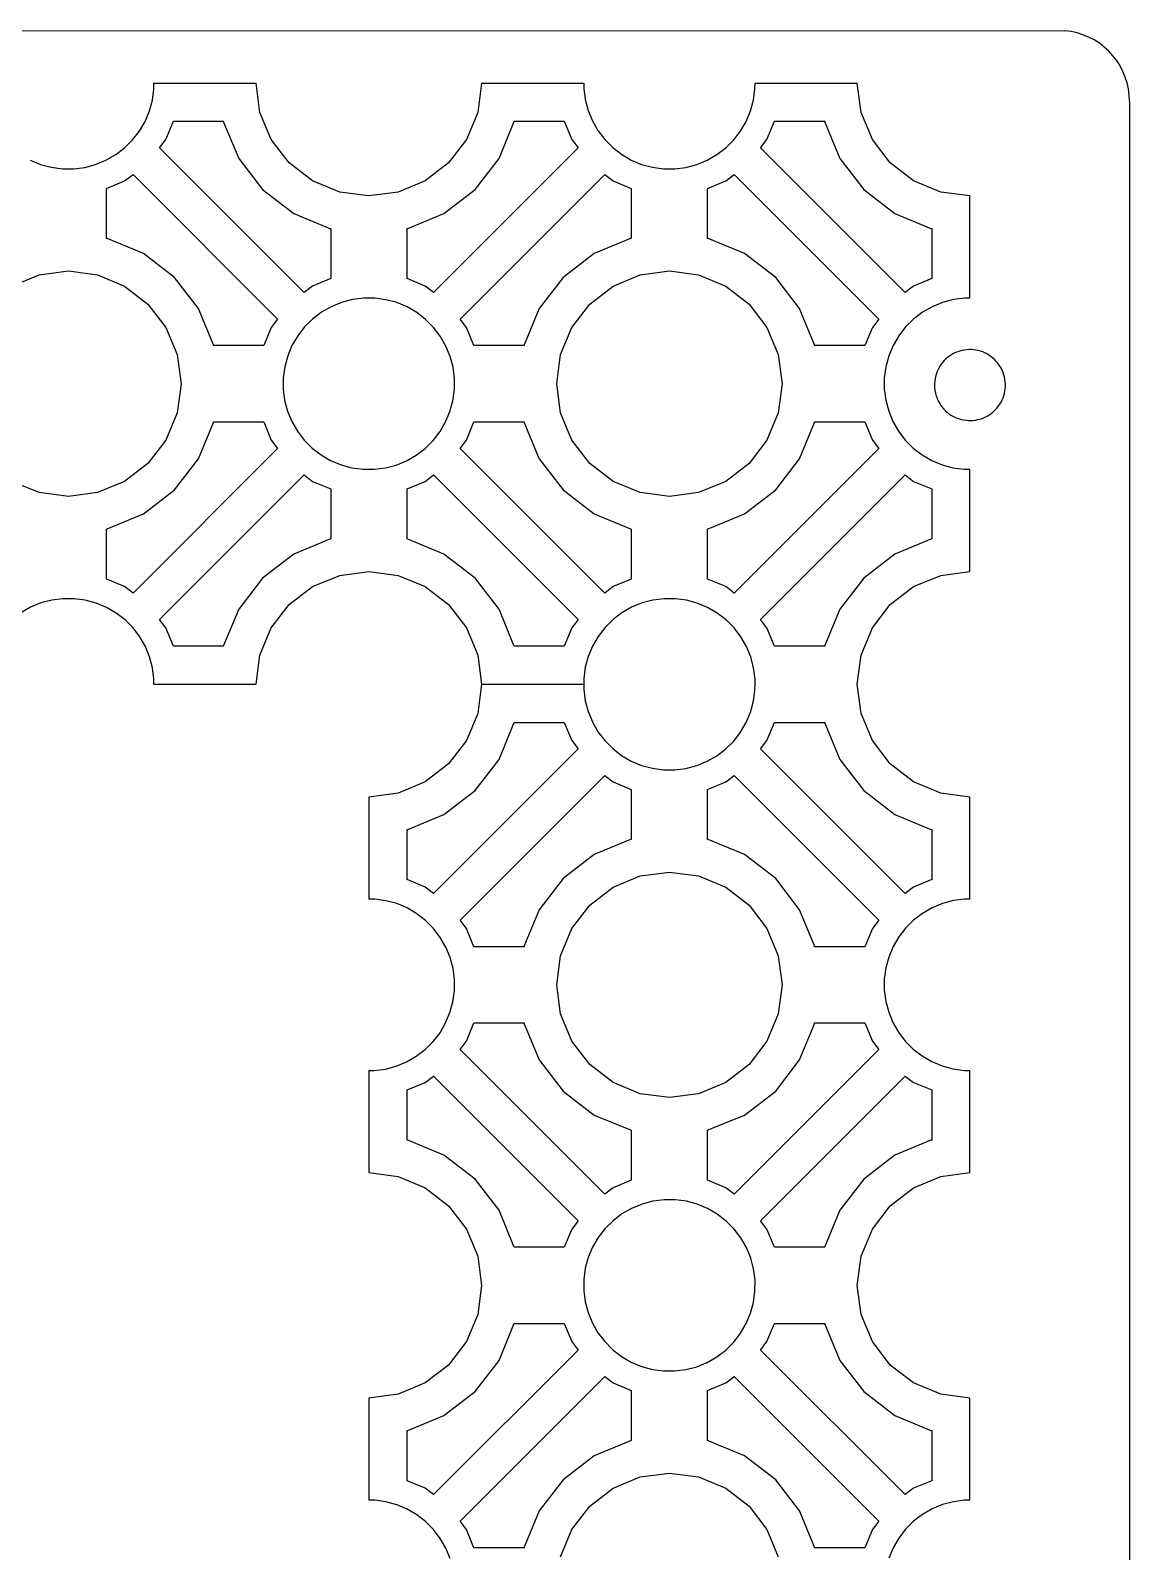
# Model space of a CAD drawing. Extents: x -217 to 217, y -140 to 140.
# Drawn here: x 118.3 to 216.7, y 3.5 to 139.7 of the extents above; entities that cross this region are included whole.
import ezdxf

# ---------------------------------------------------------------- set-up
doc = ezdxf.new("R2010")
doc.units = 0
doc.layers.get('0').update_dxf_attribs({"linetype": 'CONTINUOUS'})

msp = doc.modelspace()

# ---------------------------------------------------------------- linework, layer by layer
at = {"color": 154}
for p, q in [((16.67, 139.71), (210.91, 139.68)), ((211.46, 139.61), (210.91, 139.68)), ((212, 139.49), (211.46, 139.61)), ((212.53, 139.32), (212, 139.49)), ((213.04, 139.11), (212.53, 139.32)), ((213.53, 138.86), (213.04, 139.11)), ((214, 138.56), (213.53, 138.86)), ((214.44, 138.22), (214, 138.56)), ((214.85, 137.85), (214.44, 138.22)), ((215.22, 137.44), (214.85, 137.85)), ((215.56, 137), (215.22, 137.44)), ((215.85, 136.53), (215.56, 137)), ((216.11, 136.04), (215.85, 136.53)), ((216.32, 135.53), (216.11, 136.04)), ((216.49, 135), (216.32, 135.53)), ((216.61, 134.46), (216.49, 135)), ((216.68, 133.91), (216.61, 134.46)), ((216.71, 133.36), (216.68, 133.91)), ((216.71, 133.36), (216.68, -133.91))]:
    msp.add_line(p, q, dxfattribs=at)
at = {"color": 1}
for p, q in [((129.32, 134.45), (129.32, 134.98)), ((129.32, 134.98), (138.48, 134.98)), ((138.82, 132.37), (138.48, 134.98)), ((158.67, 134.98), (158.32, 132.37)), ((158.67, 134.98), (167.83, 134.98)), ((167.83, 134.98), (167.82, 134.5)), ((183.15, 134.45), (183.16, 134.98)), ((183.16, 134.98), (192.31, 134.98)), ((192.66, 132.37), (192.31, 134.98)), ((129.19, 133.46), (129.32, 134.45)), ((167.82, 134.5), (167.95, 133.51)), ((183.02, 133.46), (183.15, 134.45)), ((128.54, 131.56), (128.92, 132.49)), ((128.92, 132.49), (129.19, 133.46)), ((139.83, 129.93), (138.82, 132.37)), ((158.32, 132.37), (157.32, 129.93)), ((167.95, 133.51), (168.21, 132.53)), ((168.21, 132.53), (168.59, 131.6)), ((182.37, 131.56), (182.76, 132.49)), ((182.76, 132.49), (183.02, 133.46)), ((193.67, 129.93), (192.66, 132.37)), ((128.03, 130.69), (128.54, 131.56)), ((130.4, 129.93), (131.08, 131.57)), ((131.08, 131.57), (135.56, 131.57)), ((135.56, 131.57), (135.57, 131.5)), ((135.57, 131.5), (136.92, 128.25)), ((160.23, 128.25), (161.57, 131.5)), ((161.57, 131.5), (161.58, 131.57)), ((161.58, 131.57), (166.07, 131.57)), ((166.07, 131.57), (166.75, 129.93)), ((168.59, 131.6), (169.09, 130.73)), ((181.86, 130.69), (182.37, 131.56)), ((184.23, 129.93), (184.91, 131.57)), ((184.91, 131.57), (189.4, 131.57)), ((189.4, 131.57), (189.41, 131.5)), ((189.41, 131.5), (190.75, 128.25)), ((126.7, 129.19), (127.42, 129.9)), ((127.42, 129.9), (128.03, 130.69)), ((129.83, 129.19), (130.4, 129.93)), ((141.44, 127.84), (139.83, 129.93)), ((157.32, 129.93), (155.71, 127.84)), ((166.75, 129.93), (167.32, 129.19)), ((169.09, 130.73), (169.7, 129.93)), ((169.7, 129.93), (170.41, 129.22)), ((180.54, 129.19), (181.25, 129.9)), ((181.25, 129.9), (181.86, 130.69)), ((183.66, 129.19), (184.23, 129.93)), ((195.27, 127.84), (193.67, 129.93)), ((118.24, 128.1), (119.17, 127.71)), ((124.1, 127.7), (125.03, 128.08)), ((125.03, 128.08), (125.9, 128.58)), ((125.9, 128.58), (126.7, 129.19)), ((142.78, 116.23), (129.83, 129.19)), ((136.92, 128.25), (139.06, 125.46)), ((167.32, 129.19), (154.36, 116.23)), ((158.09, 125.46), (160.23, 128.25)), ((170.41, 129.22), (171.2, 128.61)), ((171.2, 128.61), (172.07, 128.1)), ((172.07, 128.1), (173, 127.71)), ((177.94, 127.7), (178.87, 128.08)), ((178.87, 128.08), (179.74, 128.58)), ((179.74, 128.58), (180.54, 129.19)), ((196.62, 116.23), (183.66, 129.19)), ((190.75, 128.25), (192.89, 125.46)), ((119.17, 127.71), (120.13, 127.45)), ((120.13, 127.45), (121.13, 127.32)), ((121.13, 127.32), (122.14, 127.31)), ((122.14, 127.31), (123.13, 127.44)), ((123.13, 127.44), (124.1, 127.7)), ((126.7, 126.24), (127.45, 126.81)), ((127.45, 126.81), (140.4, 113.85)), ((143.53, 126.24), (141.44, 127.84)), ((155.71, 127.84), (153.62, 126.24)), ((156.74, 113.85), (169.7, 126.81)), ((169.7, 126.81), (170.44, 126.24)), ((173, 127.71), (173.97, 127.45)), ((173.97, 127.45), (174.96, 127.32)), ((174.96, 127.32), (175.97, 127.31)), ((175.97, 127.31), (176.97, 127.44)), ((176.97, 127.44), (177.94, 127.7)), ((180.54, 126.24), (181.28, 126.81)), ((181.28, 126.81), (194.24, 113.85)), ((197.36, 126.24), (195.27, 127.84)), ((125.07, 125.56), (126.7, 126.24)), ((125.07, 121.07), (125.07, 125.56)), ((139.06, 125.46), (141.84, 123.32)), ((145.96, 125.23), (143.53, 126.24)), ((153.62, 126.24), (151.19, 125.23)), ((155.3, 123.32), (158.09, 125.46)), ((170.44, 126.24), (172.08, 125.56)), ((172.08, 125.56), (172.08, 121.07)), ((178.9, 125.56), (180.54, 126.24)), ((178.9, 121.07), (178.9, 125.56)), ((192.89, 125.46), (195.68, 123.32)), ((199.79, 125.23), (197.36, 126.24)), ((148.57, 124.89), (145.96, 125.23)), ((151.19, 125.23), (148.57, 124.89)), ((202.41, 124.89), (199.79, 125.23)), ((202.41, 115.73), (202.41, 124.89)), ((141.84, 123.32), (145.09, 121.98)), ((152.06, 121.98), (155.3, 123.32)), ((195.68, 123.32), (198.92, 121.98)), ((145.09, 121.98), (145.16, 121.97)), ((145.16, 121.97), (145.16, 117.48)), ((151.99, 121.97), (152.06, 121.98)), ((151.99, 117.48), (151.99, 121.97)), ((198.92, 121.98), (199, 121.97)), ((199, 121.97), (199, 117.48)), ((125.14, 121.06), (125.07, 121.07)), ((128.39, 119.72), (125.14, 121.06)), ((172.01, 121.06), (168.76, 119.72)), ((172.08, 121.07), (172.01, 121.06)), ((178.97, 121.06), (178.9, 121.07)), ((182.22, 119.72), (178.97, 121.06)), ((131.17, 117.58), (128.39, 119.72)), ((168.76, 119.72), (165.97, 117.58)), ((185.01, 117.58), (182.22, 119.72)), ((116.61, 116.8), (119.04, 117.81)), ((119.04, 117.81), (121.66, 118.16)), ((121.66, 118.16), (124.27, 117.81)), ((124.27, 117.81), (126.7, 116.8)), ((133.31, 114.79), (131.17, 117.58)), ((145.16, 117.48), (143.53, 116.8)), ((153.62, 116.8), (151.99, 117.48)), ((165.97, 117.58), (163.84, 114.79)), ((170.44, 116.8), (172.88, 117.81)), ((172.88, 117.81), (175.49, 118.16)), ((175.49, 118.16), (178.1, 117.81)), ((178.1, 117.81), (180.54, 116.8)), ((187.15, 114.79), (185.01, 117.58)), ((199, 117.48), (197.36, 116.8)), ((126.7, 116.8), (128.79, 115.2)), ((143.53, 116.8), (142.78, 116.23)), ((154.36, 116.23), (153.62, 116.8)), ((168.35, 115.2), (170.44, 116.8)), ((180.54, 116.8), (182.63, 115.2)), ((197.36, 116.8), (196.62, 116.23)), ((128.79, 115.2), (130.4, 113.11)), ((133.7, 113.85), (133.31, 114.79)), ((144.33, 114.46), (143.53, 113.85)), ((145.2, 114.96), (144.33, 114.46)), ((146.13, 115.35), (145.2, 114.96)), ((147.1, 115.6), (146.13, 115.35)), ((148.1, 115.73), (147.1, 115.6)), ((149.1, 115.73), (148.1, 115.73)), ((150.1, 115.59), (149.1, 115.73)), ((151.07, 115.33), (150.1, 115.59)), ((151.99, 114.94), (151.07, 115.33)), ((152.86, 114.44), (151.99, 114.94)), ((163.84, 114.79), (162.49, 111.55)), ((166.75, 113.11), (168.35, 115.2)), ((182.63, 115.2), (184.23, 113.11)), ((187.53, 113.85), (187.15, 114.79)), ((198.16, 114.46), (197.36, 113.85)), ((199.03, 114.96), (198.16, 114.46)), ((199.96, 115.35), (199.03, 114.96)), ((200.93, 115.6), (199.96, 115.35)), ((201.93, 115.73), (200.93, 115.6)), ((202.41, 115.73), (201.93, 115.73)), ((130.4, 113.11), (131.41, 110.68)), ((134.66, 111.55), (133.7, 113.85)), ((139.83, 113.11), (139.16, 111.48)), ((140.4, 113.85), (139.83, 113.11)), ((142.81, 113.15), (142.2, 112.35)), ((143.53, 113.85), (142.81, 113.15)), ((153.66, 113.82), (152.86, 114.44)), ((154.36, 113.11), (153.66, 113.82)), ((154.97, 112.31), (154.36, 113.11)), ((157.32, 113.11), (156.74, 113.85)), ((157.99, 111.48), (157.32, 113.11)), ((165.74, 110.68), (166.75, 113.11)), ((184.23, 113.11), (185.24, 110.68)), ((188.49, 111.55), (187.53, 113.85)), ((193.67, 113.11), (192.99, 111.48)), ((194.24, 113.85), (193.67, 113.11)), ((196.65, 113.15), (196.03, 112.35)), ((197.36, 113.85), (196.65, 113.15)), ((142.2, 112.35), (141.69, 111.48)), ((155.47, 111.44), (154.97, 112.31)), ((196.03, 112.35), (195.53, 111.48)), ((131.41, 110.68), (131.75, 108.06)), ((134.67, 111.48), (134.66, 111.55)), ((139.16, 111.48), (134.67, 111.48)), ((141.31, 110.56), (141.04, 109.59)), ((141.69, 111.48), (141.31, 110.56)), ((155.86, 110.51), (155.47, 111.44)), ((156.11, 109.54), (155.86, 110.51)), ((162.48, 111.48), (157.99, 111.48)), ((162.49, 111.55), (162.48, 111.48)), ((165.4, 108.06), (165.74, 110.68)), ((185.24, 110.68), (185.58, 108.06)), ((188.5, 111.48), (188.49, 111.55)), ((192.99, 111.48), (188.5, 111.48)), ((195.14, 110.56), (194.88, 109.59)), ((195.53, 111.48), (195.14, 110.56)), ((141.04, 109.59), (140.91, 108.59)), ((156.24, 108.54), (156.11, 109.54)), ((194.88, 109.59), (194.74, 108.59)), ((131.75, 108.06), (131.41, 105.45)), ((140.91, 108.59), (140.91, 107.58)), ((156.24, 107.54), (156.24, 108.54)), ((165.74, 105.45), (165.4, 108.06)), ((185.58, 108.06), (185.24, 105.45)), ((194.74, 108.59), (194.74, 107.58)), ((140.91, 107.58), (141.03, 106.59)), ((141.03, 106.59), (141.29, 105.62)), ((155.84, 105.57), (156.1, 106.54)), ((156.1, 106.54), (156.24, 107.54)), ((194.74, 107.58), (194.87, 106.59)), ((194.87, 106.59), (195.13, 105.62)), ((131.41, 105.45), (130.4, 103.02)), ((141.29, 105.62), (141.67, 104.69)), ((155.45, 104.64), (155.84, 105.57)), ((166.75, 103.02), (165.74, 105.45)), ((185.24, 105.45), (184.23, 103.02)), ((195.13, 105.62), (195.51, 104.69)), ((133.31, 101.33), (134.66, 104.58)), ((134.66, 104.58), (134.67, 104.65)), ((134.67, 104.65), (139.16, 104.65)), ((139.16, 104.65), (139.83, 103.02)), ((141.67, 104.69), (142.17, 103.82)), ((142.17, 103.82), (142.78, 103.02)), ((154.33, 102.98), (154.95, 103.78)), ((154.95, 103.78), (155.45, 104.64)), ((157.32, 103.02), (157.99, 104.65)), ((157.99, 104.65), (162.48, 104.65)), ((162.48, 104.65), (162.49, 104.58)), ((162.49, 104.58), (163.45, 102.27)), ((187.15, 101.33), (188.49, 104.58)), ((188.49, 104.58), (188.5, 104.65)), ((188.5, 104.65), (192.99, 104.65)), ((192.99, 104.65), (193.67, 103.02)), ((195.51, 104.69), (196.01, 103.82)), ((196.01, 103.82), (196.62, 103.02)), ((140.4, 102.27), (127.45, 89.32)), ((130.4, 103.02), (128.79, 100.93)), ((139.83, 103.02), (140.4, 102.27)), ((142.78, 103.02), (143.49, 102.3)), ((143.49, 102.3), (144.29, 101.69)), ((152.82, 101.66), (153.62, 102.27)), ((153.62, 102.27), (154.33, 102.98)), ((156.74, 102.27), (157.32, 103.02)), ((169.7, 89.32), (156.74, 102.27)), ((163.45, 102.27), (163.84, 101.33)), ((168.35, 100.93), (166.75, 103.02)), ((194.24, 102.27), (181.28, 89.32)), ((184.23, 103.02), (182.63, 100.93)), ((193.67, 103.02), (194.24, 102.27)), ((196.62, 103.02), (197.32, 102.3)), ((197.32, 102.3), (198.12, 101.69)), ((128.79, 100.93), (126.7, 99.32)), ((131.17, 98.55), (133.31, 101.33)), ((144.29, 101.69), (145.15, 101.18)), ((145.15, 101.18), (146.08, 100.8)), ((151.02, 100.78), (151.95, 101.16)), ((151.95, 101.16), (152.82, 101.66)), ((163.84, 101.33), (165.97, 98.55)), ((170.44, 99.32), (168.35, 100.93)), ((182.63, 100.93), (180.54, 99.32)), ((185.01, 98.55), (187.15, 101.33)), ((198.12, 101.69), (198.99, 101.18)), ((198.99, 101.18), (199.92, 100.8)), ((129.83, 86.94), (142.78, 99.89)), ((142.78, 99.89), (143.53, 99.32)), ((146.08, 100.8), (147.05, 100.53)), ((147.05, 100.53), (148.05, 100.4)), ((148.05, 100.4), (149.05, 100.4)), ((149.05, 100.4), (150.05, 100.52)), ((150.05, 100.52), (151.02, 100.78)), ((153.62, 99.32), (154.36, 99.89)), ((154.36, 99.89), (167.32, 86.94)), ((183.66, 86.94), (196.62, 99.89)), ((196.62, 99.89), (197.36, 99.32)), ((199.92, 100.8), (200.89, 100.53)), ((200.89, 100.53), (201.88, 100.4)), ((201.88, 100.4), (202.41, 100.4)), ((202.41, 91.24), (202.41, 100.4)), ((119.04, 98.31), (116.61, 99.32)), ((121.66, 97.97), (119.04, 98.31)), ((124.27, 98.31), (121.66, 97.97)), ((126.7, 99.32), (124.27, 98.31)), ((128.39, 96.41), (131.17, 98.55)), ((143.53, 99.32), (145.16, 98.64)), ((145.16, 98.64), (145.16, 94.16)), ((151.99, 98.64), (153.62, 99.32)), ((151.99, 94.16), (151.99, 98.64)), ((165.97, 98.55), (168.76, 96.41)), ((172.88, 98.31), (170.44, 99.32)), ((175.49, 97.97), (172.88, 98.31)), ((178.1, 98.31), (175.49, 97.97)), ((180.54, 99.32), (178.1, 98.31)), ((182.22, 96.41), (185.01, 98.55)), ((197.36, 99.32), (199, 98.64)), ((199, 98.64), (199, 94.16)), ((125.14, 95.06), (128.39, 96.41)), ((168.76, 96.41), (172.01, 95.06)), ((178.97, 95.06), (182.22, 96.41)), ((125.07, 95.05), (125.14, 95.06)), ((125.07, 90.57), (125.07, 95.05)), ((145.09, 94.15), (141.84, 92.8)), ((145.16, 94.16), (145.09, 94.15)), ((152.06, 94.15), (151.99, 94.16)), ((155.3, 92.8), (152.06, 94.15)), ((172.01, 95.06), (172.08, 95.05)), ((172.08, 95.05), (172.08, 90.57)), ((178.9, 95.05), (178.97, 95.06)), ((178.9, 90.57), (178.9, 95.05)), ((198.92, 94.15), (195.68, 92.8)), ((199, 94.16), (198.92, 94.15)), ((141.84, 92.8), (139.06, 90.66)), ((158.09, 90.66), (155.3, 92.8)), ((195.68, 92.8), (192.89, 90.66)), ((126.7, 89.89), (125.07, 90.57)), ((139.06, 90.66), (136.92, 87.88)), ((143.53, 89.89), (145.96, 90.9)), ((145.96, 90.9), (148.57, 91.24)), ((148.57, 91.24), (151.19, 90.9)), ((151.19, 90.9), (153.62, 89.89)), ((160.23, 87.88), (158.09, 90.66)), ((172.08, 90.57), (170.44, 89.89)), ((180.54, 89.89), (178.9, 90.57)), ((192.89, 90.66), (190.75, 87.88)), ((197.36, 89.89), (199.79, 90.9)), ((199.79, 90.9), (202.41, 91.24)), ((120.18, 88.69), (119.21, 88.43)), ((121.18, 88.81), (120.18, 88.69)), ((122.18, 88.81), (121.18, 88.81)), ((123.18, 88.68), (122.18, 88.81)), ((124.15, 88.41), (123.18, 88.68)), ((127.45, 89.32), (126.7, 89.89)), ((141.44, 88.28), (143.53, 89.89)), ((153.62, 89.89), (155.71, 88.28)), ((170.44, 89.89), (169.7, 89.32)), ((174.02, 88.69), (173.04, 88.43)), ((175.01, 88.81), (174.02, 88.69)), ((176.02, 88.81), (175.01, 88.81)), ((177.01, 88.68), (176.02, 88.81)), ((177.98, 88.41), (177.01, 88.68)), ((181.28, 89.32), (180.54, 89.89)), ((195.27, 88.28), (197.36, 89.89)), ((118.28, 88.05), (117.41, 87.55)), ((119.21, 88.43), (118.28, 88.05)), ((125.08, 88.03), (124.15, 88.41)), ((125.94, 87.52), (125.08, 88.03)), ((126.74, 86.91), (125.94, 87.52)), ((136.92, 87.88), (135.57, 84.63)), ((139.83, 86.19), (141.44, 88.28)), ((155.71, 88.28), (157.32, 86.19)), ((161.57, 84.63), (160.23, 87.88)), ((171.24, 87.55), (170.44, 86.94)), ((172.11, 88.05), (171.24, 87.55)), ((173.04, 88.43), (172.11, 88.05)), ((178.91, 88.03), (177.98, 88.41)), ((179.78, 87.52), (178.91, 88.03)), ((180.57, 86.91), (179.78, 87.52)), ((190.75, 87.88), (189.41, 84.63)), ((193.67, 86.19), (195.27, 88.28)), ((127.45, 86.19), (126.74, 86.91)), ((128.06, 85.39), (127.45, 86.19)), ((130.4, 86.19), (129.83, 86.94)), ((131.08, 84.56), (130.4, 86.19)), ((138.82, 83.76), (139.83, 86.19)), ((157.32, 86.19), (158.32, 83.76)), ((166.75, 86.19), (166.07, 84.56)), ((167.32, 86.94), (166.75, 86.19)), ((169.73, 86.23), (169.12, 85.43)), ((170.44, 86.94), (169.73, 86.23)), ((181.28, 86.19), (180.57, 86.91)), ((181.89, 85.39), (181.28, 86.19)), ((184.23, 86.19), (183.66, 86.94)), ((184.91, 84.56), (184.23, 86.19)), ((192.66, 83.76), (193.67, 86.19)), ((128.56, 84.52), (128.06, 85.39)), ((128.94, 83.59), (128.56, 84.52)), ((135.56, 84.56), (131.08, 84.56)), ((135.57, 84.63), (135.56, 84.56)), ((161.58, 84.56), (161.57, 84.63)), ((166.07, 84.56), (161.58, 84.56)), ((168.61, 84.57), (168.22, 83.64)), ((169.12, 85.43), (168.61, 84.57)), ((182.39, 84.52), (181.89, 85.39)), ((182.77, 83.59), (182.39, 84.52)), ((189.4, 84.56), (184.91, 84.56)), ((189.41, 84.63), (189.4, 84.56)), ((129.2, 82.62), (128.94, 83.59)), ((138.48, 81.15), (138.82, 83.76)), ((158.32, 83.76), (158.67, 81.15)), ((168.22, 83.64), (167.96, 82.67)), ((183.03, 82.62), (182.77, 83.59)), ((192.31, 81.15), (192.66, 83.76)), ((129.32, 81.63), (129.2, 82.62)), ((167.96, 82.67), (167.83, 81.67)), ((183.16, 81.63), (183.03, 82.62)), ((129.32, 81.15), (129.32, 81.63)), ((129.32, 81.15), (138.48, 81.15)), ((158.67, 81.15), (158.32, 78.53)), ((158.67, 81.15), (167.83, 81.15)), ((167.83, 81.15), (167.82, 80.67)), ((167.82, 80.67), (167.95, 79.67)), ((167.83, 81.67), (167.83, 81.15)), ((183.02, 79.62), (183.15, 80.62)), ((183.15, 80.62), (183.16, 81.15)), ((183.16, 81.15), (183.16, 81.63)), ((192.66, 78.53), (192.31, 81.15)), ((167.95, 79.67), (168.21, 78.7)), ((182.76, 78.65), (183.02, 79.62)), ((158.32, 78.53), (157.32, 76.1)), ((160.23, 74.42), (161.57, 77.66)), ((161.57, 77.66), (161.58, 77.73)), ((161.58, 77.73), (166.07, 77.73)), ((166.07, 77.73), (166.75, 76.1)), ((168.21, 78.7), (168.59, 77.77)), ((168.59, 77.77), (169.09, 76.9)), ((181.86, 76.86), (182.37, 77.73)), ((182.37, 77.73), (182.76, 78.65)), ((184.23, 76.1), (184.91, 77.73)), ((184.91, 77.73), (189.4, 77.73)), ((189.4, 77.73), (189.41, 77.66)), ((189.41, 77.66), (190.75, 74.42)), ((193.67, 76.1), (192.66, 78.53)), ((169.09, 76.9), (169.7, 76.1)), ((181.25, 76.06), (181.86, 76.86)), ((167.32, 75.36), (154.36, 62.4)), ((157.32, 76.1), (155.71, 74.01)), ((166.75, 76.1), (167.32, 75.36)), ((169.7, 76.1), (170.41, 75.39)), ((170.41, 75.39), (171.2, 74.77)), ((179.74, 74.75), (180.54, 75.36)), ((180.54, 75.36), (181.25, 76.06)), ((183.66, 75.36), (184.23, 76.1)), ((196.62, 62.4), (183.66, 75.36)), ((195.27, 74.01), (193.67, 76.1)), ((155.71, 74.01), (153.62, 72.41)), ((158.09, 71.63), (160.23, 74.42)), ((171.2, 74.77), (172.07, 74.27)), ((172.07, 74.27), (173, 73.88)), ((173, 73.88), (173.97, 73.62)), ((173.97, 73.62), (174.96, 73.48)), ((175.97, 73.48), (176.97, 73.61)), ((176.97, 73.61), (177.94, 73.86)), ((177.94, 73.86), (178.87, 74.25)), ((178.87, 74.25), (179.74, 74.75)), ((190.75, 74.42), (192.89, 71.63)), ((197.36, 72.41), (195.27, 74.01)), ((153.62, 72.41), (151.19, 71.4)), ((156.74, 60.02), (169.7, 72.98)), ((169.7, 72.98), (170.44, 72.41)), ((170.44, 72.41), (172.08, 71.73)), ((174.96, 73.48), (175.97, 73.48)), ((178.9, 71.73), (180.54, 72.41)), ((180.54, 72.41), (181.28, 72.98)), ((181.28, 72.98), (194.24, 60.02)), ((199.79, 71.4), (197.36, 72.41)), ((151.19, 71.4), (148.57, 71.05)), ((148.57, 71.05), (148.57, 61.9)), ((155.3, 69.49), (158.09, 71.63)), ((172.08, 71.73), (172.08, 67.24)), ((178.9, 67.24), (178.9, 71.73)), ((192.89, 71.63), (195.68, 69.49)), ((202.41, 71.05), (199.79, 71.4)), ((202.41, 61.9), (202.41, 71.05)), ((152.06, 68.15), (155.3, 69.49)), ((195.68, 69.49), (198.92, 68.15)), ((151.99, 68.14), (152.06, 68.15)), ((151.99, 63.65), (151.99, 68.14)), ((198.92, 68.15), (199, 68.14)), ((199, 68.14), (199, 63.65)), ((172.01, 67.23), (168.76, 65.89)), ((172.08, 67.24), (172.01, 67.23)), ((178.97, 67.23), (178.9, 67.24)), ((182.22, 65.89), (178.97, 67.23)), ((168.76, 65.89), (165.97, 63.75)), ((185.01, 63.75), (182.22, 65.89)), ((172.88, 63.98), (175.49, 64.32)), ((175.49, 64.32), (178.1, 63.98)), ((153.62, 62.97), (151.99, 63.65)), ((154.36, 62.4), (153.62, 62.97)), ((165.97, 63.75), (163.84, 60.96)), ((168.35, 61.37), (170.44, 62.97)), ((170.44, 62.97), (172.88, 63.98)), ((178.1, 63.98), (180.54, 62.97)), ((180.54, 62.97), (182.63, 61.37)), ((187.15, 60.96), (185.01, 63.75)), ((197.36, 62.97), (196.62, 62.4)), ((199, 63.65), (197.36, 62.97)), ((149.1, 61.89), (148.57, 61.9)), ((150.1, 61.76), (149.1, 61.89)), ((151.07, 61.5), (150.1, 61.76)), ((151.99, 61.11), (151.07, 61.5)), ((166.75, 59.28), (168.35, 61.37)), ((182.63, 61.37), (184.23, 59.28)), ((199.96, 61.51), (199.03, 61.13)), ((200.93, 61.77), (199.96, 61.51)), ((201.93, 61.9), (200.93, 61.77)), ((202.41, 61.9), (201.93, 61.9)), ((152.86, 60.6), (151.99, 61.11)), ((153.66, 59.99), (152.86, 60.6)), ((154.36, 59.28), (153.66, 59.99)), ((157.32, 59.28), (156.74, 60.02)), ((163.84, 60.96), (162.49, 57.71)), ((187.53, 60.02), (187.15, 60.96)), ((188.49, 57.71), (187.53, 60.02)), ((194.24, 60.02), (193.67, 59.28)), ((197.36, 60.02), (196.65, 59.31)), ((198.16, 60.63), (197.36, 60.02)), ((199.03, 61.13), (198.16, 60.63)), ((154.97, 58.48), (154.36, 59.28)), ((157.99, 57.64), (157.32, 59.28)), ((165.74, 56.84), (166.75, 59.28)), ((184.23, 59.28), (185.24, 56.84)), ((193.67, 59.28), (192.99, 57.64)), ((196.65, 59.31), (196.03, 58.52)), ((155.47, 57.61), (154.97, 58.48)), ((155.86, 56.68), (155.47, 57.61)), ((162.48, 57.64), (157.99, 57.64)), ((162.49, 57.71), (162.48, 57.64)), ((188.5, 57.64), (188.49, 57.71)), ((192.99, 57.64), (188.5, 57.64)), ((195.53, 57.65), (195.14, 56.72)), ((196.03, 58.52), (195.53, 57.65)), ((156.11, 55.7), (155.86, 56.68)), ((165.4, 54.23), (165.74, 56.84)), ((185.24, 56.84), (185.58, 54.23)), ((195.14, 56.72), (194.88, 55.75)), ((156.24, 54.71), (156.11, 55.7)), ((156.24, 53.7), (156.24, 54.71)), ((194.88, 55.75), (194.74, 54.76)), ((194.74, 54.76), (194.74, 53.75)), ((156.1, 52.71), (156.24, 53.7)), ((165.74, 51.62), (165.4, 54.23)), ((185.58, 54.23), (185.24, 51.62)), ((194.74, 53.75), (194.87, 52.75)), ((155.84, 51.74), (156.1, 52.71)), ((194.87, 52.75), (195.13, 51.78)), ((195.13, 51.78), (195.51, 50.85)), ((154.95, 49.94), (155.45, 50.81)), ((155.45, 50.81), (155.84, 51.74)), ((157.32, 49.18), (157.99, 50.82)), ((157.99, 50.82), (162.48, 50.82)), ((162.48, 50.82), (162.49, 50.75)), ((162.49, 50.75), (163.45, 48.44)), ((166.75, 49.18), (165.74, 51.62)), ((185.24, 51.62), (184.23, 49.18)), ((187.15, 47.5), (188.49, 50.75)), ((188.49, 50.75), (188.5, 50.82)), ((188.5, 50.82), (192.99, 50.82)), ((192.99, 50.82), (193.67, 49.18)), ((195.51, 50.85), (196.01, 49.98)), ((153.62, 48.44), (154.33, 49.15)), ((154.33, 49.15), (154.95, 49.94)), ((156.74, 48.44), (157.32, 49.18)), ((168.35, 47.09), (166.75, 49.18)), ((184.23, 49.18), (182.63, 47.09)), ((193.67, 49.18), (194.24, 48.44)), ((196.01, 49.98), (196.62, 49.18)), ((196.62, 49.18), (197.32, 48.47)), ((151.95, 47.33), (152.82, 47.83)), ((152.82, 47.83), (153.62, 48.44)), ((169.7, 35.48), (156.74, 48.44)), ((163.45, 48.44), (163.84, 47.5)), ((194.24, 48.44), (181.28, 35.48)), ((197.32, 48.47), (198.12, 47.86)), ((198.12, 47.86), (198.99, 47.35)), ((148.57, 46.56), (149.05, 46.56)), ((148.57, 46.56), (148.57, 37.41)), ((149.05, 46.56), (150.05, 46.69)), ((150.05, 46.69), (151.02, 46.95)), ((151.02, 46.95), (151.95, 47.33)), ((163.84, 47.5), (165.97, 44.71)), ((170.44, 45.49), (168.35, 47.09)), ((182.63, 47.09), (180.54, 45.49)), ((185.01, 44.71), (187.15, 47.5)), ((198.99, 47.35), (199.92, 46.96)), ((199.92, 46.96), (200.89, 46.7)), ((200.89, 46.7), (201.88, 46.57)), ((201.88, 46.57), (202.41, 46.56)), ((202.41, 37.41), (202.41, 46.56)), ((151.99, 44.81), (153.62, 45.49)), ((153.62, 45.49), (154.36, 46.06)), ((154.36, 46.06), (167.32, 33.1)), ((172.88, 44.48), (170.44, 45.49)), ((180.54, 45.49), (178.1, 44.48)), ((183.66, 33.1), (196.62, 46.06)), ((196.62, 46.06), (197.36, 45.49)), ((197.36, 45.49), (199, 44.81)), ((151.99, 40.32), (151.99, 44.81)), ((165.97, 44.71), (168.76, 42.57)), ((175.49, 44.14), (172.88, 44.48)), ((178.1, 44.48), (175.49, 44.14)), ((182.22, 42.57), (185.01, 44.71)), ((199, 44.81), (199, 40.32)), ((168.76, 42.57), (172.01, 41.23)), ((178.97, 41.23), (182.22, 42.57)), ((172.01, 41.23), (172.08, 41.22)), ((172.08, 41.22), (172.08, 36.73)), ((178.9, 41.22), (178.97, 41.23)), ((178.9, 36.73), (178.9, 41.22)), ((152.06, 40.31), (151.99, 40.32)), ((155.3, 38.97), (152.06, 40.31)), ((198.92, 40.31), (195.68, 38.97)), ((199, 40.32), (198.92, 40.31)), ((158.09, 36.83), (155.3, 38.97)), ((195.68, 38.97), (192.89, 36.83)), ((148.57, 37.41), (151.19, 37.06)), ((151.19, 37.06), (153.62, 36.05)), ((160.23, 34.04), (158.09, 36.83)), ((192.89, 36.83), (190.75, 34.04)), ((197.36, 36.05), (199.79, 37.06)), ((199.79, 37.06), (202.41, 37.41)), ((153.62, 36.05), (155.71, 34.45)), ((170.44, 36.05), (169.7, 35.48)), ((172.08, 36.73), (170.44, 36.05)), ((180.54, 36.05), (178.9, 36.73)), ((181.28, 35.48), (180.54, 36.05)), ((195.27, 34.45), (197.36, 36.05)), ((155.71, 34.45), (157.32, 32.36)), ((172.11, 34.21), (171.24, 33.71)), ((173.04, 34.59), (172.11, 34.21)), ((174.02, 34.85), (173.04, 34.59)), ((175.01, 34.98), (174.02, 34.85)), ((176.02, 34.98), (175.01, 34.98)), ((177.01, 34.84), (176.02, 34.98)), ((177.98, 34.58), (177.01, 34.84)), ((178.91, 34.19), (177.98, 34.58)), ((179.78, 33.69), (178.91, 34.19)), ((193.67, 32.36), (195.27, 34.45)), ((161.57, 30.8), (160.23, 34.04)), ((167.32, 33.1), (166.75, 32.36)), ((170.44, 33.1), (169.73, 32.4)), ((171.24, 33.71), (170.44, 33.1)), ((180.57, 33.07), (179.78, 33.69)), ((181.28, 32.36), (180.57, 33.07)), ((184.23, 32.36), (183.66, 33.1)), ((190.75, 34.04), (189.41, 30.8)), ((157.32, 32.36), (158.32, 29.93)), ((166.75, 32.36), (166.07, 30.73)), ((169.12, 31.6), (168.61, 30.73)), ((169.73, 32.4), (169.12, 31.6)), ((181.89, 31.56), (181.28, 32.36)), ((182.39, 30.69), (181.89, 31.56)), ((184.91, 30.73), (184.23, 32.36)), ((192.66, 29.93), (193.67, 32.36)), ((161.58, 30.73), (161.57, 30.8)), ((166.07, 30.73), (161.58, 30.73)), ((168.61, 30.73), (168.22, 29.8)), ((182.77, 29.76), (182.39, 30.69)), ((189.4, 30.73), (184.91, 30.73)), ((189.41, 30.8), (189.4, 30.73)), ((158.32, 29.93), (158.67, 27.31)), ((167.96, 28.84), (167.83, 27.84)), ((168.22, 29.8), (167.96, 28.84)), ((183.03, 28.79), (182.77, 29.76)), ((183.16, 27.79), (183.03, 28.79)), ((192.31, 27.31), (192.66, 29.93)), ((158.67, 27.31), (158.32, 24.7)), ((167.83, 27.84), (167.82, 26.83)), ((183.15, 26.79), (183.16, 27.79)), ((192.66, 24.7), (192.31, 27.31)), ((167.82, 26.83), (167.95, 25.84)), ((183.02, 25.79), (183.15, 26.79)), ((158.32, 24.7), (157.32, 22.27)), ((167.95, 25.84), (168.21, 24.87)), ((168.21, 24.87), (168.59, 23.94)), ((182.37, 23.89), (182.76, 24.82)), ((182.76, 24.82), (183.02, 25.79)), ((193.67, 22.27), (192.66, 24.7)), ((160.23, 20.58), (161.57, 23.83)), ((161.57, 23.83), (161.58, 23.9)), ((161.58, 23.9), (166.07, 23.9)), ((166.07, 23.9), (166.75, 22.27)), ((168.59, 23.94), (169.09, 23.07)), ((181.86, 23.03), (182.37, 23.89)), ((184.23, 22.27), (184.91, 23.9)), ((184.91, 23.9), (189.4, 23.9)), ((189.4, 23.9), (189.41, 23.83)), ((189.41, 23.83), (190.75, 20.58)), ((157.32, 22.27), (155.71, 20.18)), ((166.75, 22.27), (167.32, 21.52)), ((169.09, 23.07), (169.7, 22.27)), ((169.7, 22.27), (170.41, 21.55)), ((180.54, 21.52), (181.25, 22.23)), ((181.25, 22.23), (181.86, 23.03)), ((183.66, 21.52), (184.23, 22.27)), ((195.27, 20.18), (193.67, 22.27)), ((167.32, 21.52), (154.36, 8.57)), ((158.09, 17.8), (160.23, 20.58)), ((170.41, 21.55), (171.2, 20.94)), ((171.2, 20.94), (172.07, 20.43)), ((178.87, 20.41), (179.74, 20.91)), ((179.74, 20.91), (180.54, 21.52)), ((196.62, 8.57), (183.66, 21.52)), ((190.75, 20.58), (192.89, 17.8)), ((155.71, 20.18), (153.62, 18.57)), ((156.74, 6.19), (169.7, 19.14)), ((169.7, 19.14), (170.44, 18.57)), ((172.07, 20.43), (173, 20.05)), ((173, 20.05), (173.97, 19.78)), ((173.97, 19.78), (174.96, 19.65)), ((174.96, 19.65), (175.97, 19.65)), ((175.97, 19.65), (176.97, 19.77)), ((176.97, 19.77), (177.94, 20.03)), ((177.94, 20.03), (178.87, 20.41)), ((180.54, 18.57), (181.28, 19.14)), ((181.28, 19.14), (194.24, 6.19)), ((197.36, 18.57), (195.27, 20.18)), ((153.62, 18.57), (151.19, 17.56)), ((155.3, 15.66), (158.09, 17.8)), ((170.44, 18.57), (172.08, 17.89)), ((172.08, 17.89), (172.08, 13.41)), ((178.9, 17.89), (180.54, 18.57)), ((178.9, 13.41), (178.9, 17.89)), ((192.89, 17.8), (195.68, 15.66)), ((199.79, 17.56), (197.36, 18.57)), ((151.19, 17.56), (148.57, 17.22)), ((148.57, 17.22), (148.57, 8.06)), ((202.41, 17.22), (199.79, 17.56)), ((202.41, 8.06), (202.41, 17.22)), ((152.06, 14.31), (155.3, 15.66)), ((195.68, 15.66), (198.92, 14.31)), ((151.99, 14.3), (152.06, 14.31)), ((151.99, 9.81), (151.99, 14.3)), ((198.92, 14.31), (199, 14.3)), ((199, 14.3), (199, 9.81)), ((172.01, 13.4), (168.76, 12.05)), ((172.08, 13.41), (172.01, 13.4)), ((178.97, 13.4), (178.9, 13.41)), ((182.22, 12.05), (178.97, 13.4)), ((168.76, 12.05), (165.97, 9.91)), ((185.01, 9.91), (182.22, 12.05)), ((153.62, 9.14), (151.99, 9.81)), ((165.97, 9.91), (163.84, 7.13)), ((170.44, 9.14), (172.88, 10.15)), ((172.88, 10.15), (175.49, 10.49)), ((175.49, 10.49), (178.1, 10.15)), ((178.1, 10.15), (180.54, 9.14)), ((187.15, 7.13), (185.01, 9.91)), ((199, 9.81), (197.36, 9.14)), ((154.36, 8.57), (153.62, 9.14)), ((168.35, 7.53), (170.44, 9.14)), ((180.54, 9.14), (182.63, 7.53)), ((197.36, 9.14), (196.62, 8.57)), ((149.1, 8.06), (148.57, 8.06)), ((150.1, 7.93), (149.1, 8.06)), ((151.07, 7.66), (150.1, 7.93)), ((151.99, 7.28), (151.07, 7.66)), ((152.86, 6.77), (151.99, 7.28)), ((163.84, 7.13), (162.49, 3.88)), ((166.75, 5.44), (168.35, 7.53)), ((182.63, 7.53), (184.23, 5.44)), ((187.53, 6.19), (187.15, 7.13)), ((199.03, 7.3), (198.16, 6.8)), ((199.96, 7.68), (199.03, 7.3)), ((200.93, 7.94), (199.96, 7.68)), ((201.93, 8.06), (200.93, 7.94)), ((202.41, 8.06), (201.93, 8.06)), ((153.66, 6.16), (152.86, 6.77)), ((154.36, 5.44), (153.66, 6.16)), ((157.32, 5.44), (156.74, 6.19)), ((188.49, 3.88), (187.53, 6.19)), ((194.24, 6.19), (193.67, 5.44)), ((196.65, 5.48), (196.03, 4.68)), ((197.36, 6.19), (196.65, 5.48)), ((198.16, 6.8), (197.36, 6.19)), ((154.97, 4.64), (154.36, 5.44)), ((155.47, 3.77), (154.97, 4.64)), ((157.99, 3.81), (157.32, 5.44)), ((165.74, 3.01), (166.75, 5.44)), ((184.23, 5.44), (185.24, 3.01)), ((193.67, 5.44), (192.99, 3.81)), ((196.03, 4.68), (195.53, 3.82)), ((155.86, 2.84), (155.47, 3.77)), ((162.48, 3.81), (157.99, 3.81)), ((162.49, 3.88), (162.48, 3.81)), ((188.5, 3.81), (188.49, 3.88)), ((192.99, 3.81), (188.5, 3.81)), ((195.53, 3.82), (195.14, 2.89))]:
    msp.add_line(p, q, dxfattribs=at)
at = {"color": 190}
for p, q in [((200.41, 110.42), (200.26, 110.28)), ((200.58, 110.54), (200.41, 110.42)), ((200.75, 110.65), (200.58, 110.54)), ((200.93, 110.76), (200.75, 110.65)), ((201.12, 110.85), (200.93, 110.76)), ((201.31, 110.93), (201.12, 110.85)), ((201.51, 110.99), (201.31, 110.93)), ((201.71, 111.04), (201.51, 110.99)), ((201.92, 111.08), (201.71, 111.04)), ((202.12, 111.11), (201.92, 111.08)), ((202.33, 111.12), (202.12, 111.11)), ((202.54, 111.12), (202.33, 111.12)), ((202.75, 111.1), (202.54, 111.12)), ((202.95, 111.07), (202.75, 111.1)), ((203.15, 111.03), (202.95, 111.07)), ((203.35, 110.97), (203.15, 111.03)), ((203.55, 110.91), (203.35, 110.97)), ((203.74, 110.82), (203.55, 110.91)), ((203.93, 110.73), (203.74, 110.82)), ((204.11, 110.63), (203.93, 110.73)), ((204.28, 110.51), (204.11, 110.63)), ((204.44, 110.38), (204.28, 110.51)), ((204.6, 110.24), (204.44, 110.38)), ((199.44, 109.09), (199.38, 108.89)), ((199.53, 109.28), (199.44, 109.09)), ((199.62, 109.47), (199.53, 109.28)), ((199.72, 109.64), (199.62, 109.47)), ((199.84, 109.82), (199.72, 109.64)), ((199.97, 109.98), (199.84, 109.82)), ((200.11, 110.13), (199.97, 109.98)), ((200.26, 110.28), (200.11, 110.13)), ((204.74, 110.09), (204.6, 110.24)), ((204.88, 109.94), (204.74, 110.09)), ((205, 109.77), (204.88, 109.94)), ((205.12, 109.6), (205, 109.77)), ((205.22, 109.42), (205.12, 109.6)), ((205.31, 109.23), (205.22, 109.42)), ((205.39, 109.04), (205.31, 109.23)), ((205.45, 108.84), (205.39, 109.04)), ((199.25, 108.28), (199.23, 108.08)), ((199.23, 108.08), (199.23, 107.87)), ((199.23, 107.87), (199.24, 107.66)), ((199.24, 107.66), (199.27, 107.45)), ((199.28, 108.49), (199.25, 108.28)), ((199.32, 108.69), (199.28, 108.49)), ((199.38, 108.89), (199.32, 108.69)), ((205.5, 108.64), (205.45, 108.84)), ((205.54, 108.43), (205.5, 108.64)), ((205.57, 108.23), (205.54, 108.43)), ((205.56, 107.61), (205.58, 107.81)), ((205.58, 108.02), (205.57, 108.23)), ((205.58, 107.81), (205.58, 108.02)), ((199.27, 107.45), (199.31, 107.25)), ((199.31, 107.25), (199.36, 107.05)), ((199.36, 107.05), (199.43, 106.85)), ((199.43, 106.85), (199.5, 106.66)), ((199.5, 106.66), (199.59, 106.47)), ((199.59, 106.47), (199.7, 106.29)), ((199.7, 106.29), (199.81, 106.12)), ((205.09, 106.24), (205.19, 106.42)), ((205.19, 106.42), (205.29, 106.61)), ((205.29, 106.61), (205.37, 106.8)), ((205.37, 106.8), (205.44, 107)), ((205.44, 107), (205.49, 107.2)), ((205.49, 107.2), (205.53, 107.4)), ((205.53, 107.4), (205.56, 107.61)), ((199.81, 106.12), (199.93, 105.95)), ((199.93, 105.95), (200.07, 105.79)), ((200.07, 105.79), (200.22, 105.65)), ((200.22, 105.65), (200.37, 105.51)), ((200.37, 105.51), (200.53, 105.38)), ((200.53, 105.38), (200.71, 105.26)), ((200.71, 105.26), (200.89, 105.16)), ((200.89, 105.16), (201.07, 105.06)), ((201.07, 105.06), (201.26, 104.98)), ((201.26, 104.98), (201.46, 104.91)), ((201.46, 104.91), (201.66, 104.86)), ((203.3, 104.9), (203.5, 104.96)), ((203.5, 104.96), (203.69, 105.04)), ((203.69, 105.04), (203.88, 105.13)), ((203.88, 105.13), (204.06, 105.23)), ((204.06, 105.23), (204.23, 105.35)), ((204.23, 105.35), (204.4, 105.47)), ((204.4, 105.47), (204.56, 105.61)), ((204.56, 105.61), (204.7, 105.75)), ((204.7, 105.75), (204.84, 105.91)), ((204.84, 105.91), (204.97, 106.07)), ((204.97, 106.07), (205.09, 106.24)), ((201.66, 104.86), (201.86, 104.82)), ((201.86, 104.82), (202.07, 104.79)), ((202.07, 104.79), (202.27, 104.77)), ((202.27, 104.77), (202.48, 104.77)), ((202.48, 104.77), (202.69, 104.78)), ((202.69, 104.78), (202.9, 104.81)), ((202.9, 104.81), (203.1, 104.85)), ((203.1, 104.85), (203.3, 104.9))]:
    msp.add_line(p, q, dxfattribs=at)

doc.saveas('drawing.dxf')
